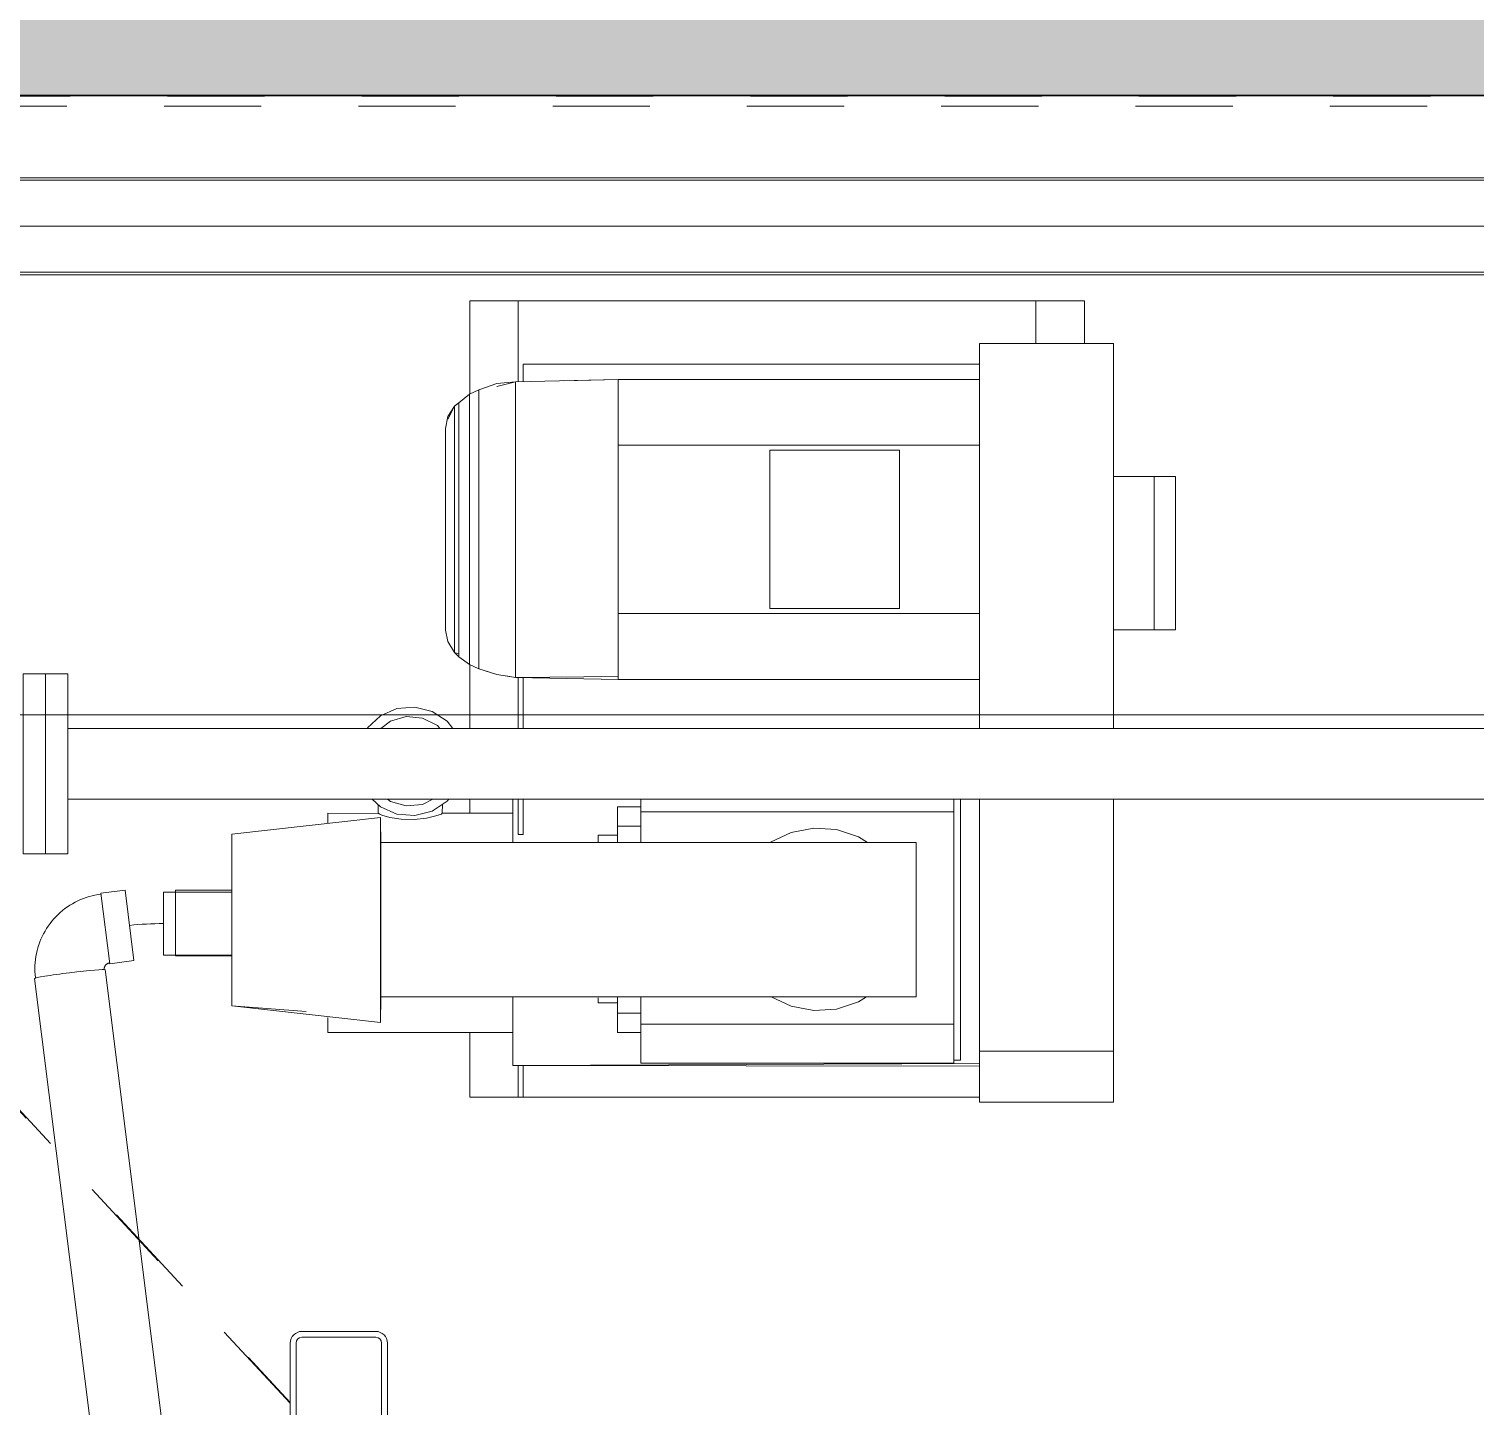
# Model space of a CAD drawing. Header units: metres. Extents: x -3 to 175, y -5 to 18.
# Drawn here: x 25.878 to 27.367, y 5.218 to 6.636 of the extents above; entities that cross this region are included whole.
import ezdxf

# ---------------------------------------------------------------- set-up
doc = ezdxf.new("R2010")
doc.units = ezdxf.units.M
doc.linetypes.add('Basculante', pattern=[0.003969, 0.002381, -0.001587])
for name, color, linetype, lineweight in [('A-GENM', 7, 'Continuous', 9), ('A-WALL-PATT', 7, 'Continuous', 35), ('E-CABL-TRAY', 7, 'Continuous', 9), ('E-CABL-TRAY-CNTR', 7, 'Continuous', 9), ('G-ANNO-SYMB', 7, 'Continuous', 9), ('I-WALL', 7, 'Continuous', 9), ('M-EQPM', 7, 'Continuous', 9), ('P-PIPE', 7, 'Continuous', 9), ('P-PIPE-CNTR', 7, 'Continuous', 9), ('S-COLS', 7, 'Continuous', 9)]:
    doc.layers.add(name, color=color, linetype=linetype, lineweight=lineweight)

# ---------------------------------------------------------------- blocks, each defined once
blk = doc.blocks.new('M_Estanque Alimentación - M_Estanque Alimentación-2947143-N-Estancos')
at = {"layer": 'A-GENM', "color": 9, "linetype": 'Basculante', "true_color": 0xc0c0c0}
for p, q in [((-2.6838, 2.3255), (-2.6838, -2.378)), ((-2.6738, -2.378), (-2.6738, 2.3255)), ((-2.5594, -2.378), (-1.3389, -1.2481)), ((-1.3381, -1.2481), (-2.5586, -2.378))]:
    blk.add_line(p, q, dxfattribs=at)
blk = doc.blocks.new('Bomba Omega - Bomba Omega-V19-N-Estancos')
at = {"layer": 'M-EQPM'}
for p, q in [((-0.1215, 0.2879), (-0.1215, 0.3841)), ((-0.0715, 0.3841), (-0.1215, 0.3841)), ((-0.1215, 0.2879), (-0.1215, 0.3841)), ((-0.0715, 0.3841), (-0.1215, 0.3841)), ((0.4612, 0.3841), (-0.0715, 0.3841)), ((-0.0715, 0.3841), (-0.0715, 0.3006)), ((-0.0715, 0.3006), (-0.0715, 0.3841)), ((-0.0715, 0.3841), (0.4612, 0.3841)), ((0.4612, 0.3841), (0.4612, 0.3401)), ((0.4612, 0.3401), (0.4612, 0.3841)), ((0.4612, 0.3841), (0.5112, 0.3841)), ((0.5112, 0.3841), (0.4612, 0.3841)), ((0.5112, 0.3401), (0.5112, 0.3841)), ((0.5112, 0.3401), (0.5112, 0.3841)), ((0.5412, 0.3401), (0.4032, 0.3401)), ((0.4032, 0.3401), (0.4032, -0.0562)), ((0.4032, 0.3401), (0.5412, 0.3401)), ((0.4032, 0.3401), (0.4032, -0.0562)), ((0.5412, 0.3401), (0.5412, -0.0562)), ((0.5412, 0.3401), (0.5412, -0.0562)), ((0.4032, 0.3188), (-0.0665, 0.3188)), ((-0.0665, 0.3188), (-0.0665, 0.3005)), ((-0.0665, 0.3188), (-0.0665, 0.3005)), ((0.4032, 0.3188), (-0.0665, 0.3188)), ((-0.0937, 0.2989), (-0.1122, 0.2923)), ((-0.0937, 0.2989), (-0.0742, 0.3006)), ((-0.0742, 0.3006), (-0.0937, 0.2989)), ((-0.0742, 0.3006), (-0.0937, 0.2958)), ((-0.0937, 0.2958), (-0.0742, 0.3006)), ((0.0312, 0.3032), (-0.0742, 0.3006)), ((-0.0742, 0.3006), (-0.0742, 0.2943)), ((-0.0742, 0.3006), (-0.0742, 0.2943)), ((-0.0247, 0.3018), (0.0312, 0.3032)), ((0.0312, 0.3002), (0.0312, 0.3032)), ((0.0312, 0.3032), (0.0312, 0.3002)), ((0.4032, 0.3031), (0.0312, 0.3032)), ((0.0312, 0.2916), (0.0312, 0.3002)), ((0.0312, 0.3002), (0.0312, 0.2916)), ((-0.1328, 0.2791), (-0.1216, 0.2879)), ((-0.1328, 0.2791), (-0.1216, 0.2879)), ((-0.1216, 0.2879), (-0.1122, 0.2923)), ((-0.1216, 0.2848), (-0.1216, 0.2879)), ((-0.1216, 0.2848), (-0.1216, 0.2879)), ((-0.1216, 0.2758), (-0.1216, 0.2848)), ((-0.1216, 0.2758), (-0.1216, 0.2848)), ((-0.1122, 0.2892), (-0.1122, 0.2923)), ((-0.1122, 0.2892), (-0.1122, 0.2923)), ((-0.1122, 0.2799), (-0.1122, 0.2892)), ((-0.1122, 0.2799), (-0.1122, 0.2892)), ((-0.0742, 0.2943), (-0.0742, 0.2822)), ((-0.0742, 0.2943), (-0.0742, 0.2822)), ((0.0312, 0.2775), (0.0312, 0.2916)), ((0.0312, 0.2916), (0.0312, 0.2775)), ((-0.137, 0.2756), (-0.144, 0.265)), ((-0.137, 0.2756), (-0.144, 0.265)), ((-0.137, 0.2756), (-0.144, 0.2622)), ((-0.144, 0.2622), (-0.137, 0.2756)), ((-0.137, 0.2756), (-0.1328, 0.2791)), ((-0.1347, 0.2775), (-0.137, 0.2756)), ((-0.137, 0.2724), (-0.137, 0.2756)), ((-0.137, 0.2756), (-0.137, 0.2724)), ((-0.137, 0.263), (-0.137, 0.2724)), ((-0.137, 0.2724), (-0.137, 0.263)), ((-0.1328, 0.2791), (-0.1328, 0.273)), ((-0.1328, 0.273), (-0.1328, 0.2791)), ((-0.1328, 0.273), (-0.1328, 0.2611)), ((-0.1328, 0.2611), (-0.1328, 0.273)), ((-0.1216, 0.2613), (-0.1216, 0.2758)), ((-0.1216, 0.2613), (-0.1216, 0.2758)), ((-0.1122, 0.2649), (-0.1122, 0.2799)), ((-0.1122, 0.2649), (-0.1122, 0.2799)), ((-0.0742, 0.2822), (-0.0742, 0.2645)), ((-0.0742, 0.2822), (-0.0742, 0.2645)), ((0.0312, 0.2585), (0.0312, 0.2775)), ((0.0312, 0.2775), (0.0312, 0.2585)), ((-0.144, 0.265), (-0.1464, 0.2525)), ((-0.137, 0.2479), (-0.137, 0.263)), ((-0.137, 0.263), (-0.137, 0.2479)), ((-0.1328, 0.2611), (-0.1328, 0.2439)), ((-0.1328, 0.2439), (-0.1328, 0.2611)), ((-0.1216, 0.2418), (-0.1216, 0.2613)), ((-0.1216, 0.2418), (-0.1216, 0.2613)), ((-0.1122, 0.2448), (-0.1122, 0.2649)), ((-0.1122, 0.2448), (-0.1122, 0.2649)), ((-0.0742, 0.2645), (-0.0742, 0.2421)), ((-0.0742, 0.2645), (-0.0742, 0.2421)), ((0.0312, 0.2353), (0.0312, 0.2585)), ((0.0312, 0.2585), (0.0312, 0.2353)), ((-0.1464, 0.2495), (-0.1464, 0.2525)), ((-0.1464, 0.2525), (-0.1464, 0.2495)), ((-0.1464, 0.2495), (-0.1464, 0.2406)), ((-0.1464, 0.2495), (-0.1464, 0.2406)), ((-0.1464, 0.2406), (-0.1464, 0.2264)), ((-0.1464, 0.2406), (-0.1464, 0.2264)), ((-0.137, 0.2278), (-0.137, 0.2479)), ((-0.137, 0.2479), (-0.137, 0.2278)), ((-0.1328, 0.2439), (-0.1328, 0.2223)), ((-0.1328, 0.2223), (-0.1328, 0.2439)), ((-0.1216, 0.2183), (-0.1216, 0.2418)), ((-0.1216, 0.2183), (-0.1216, 0.2418)), ((-0.1122, 0.2205), (-0.1122, 0.2448)), ((-0.1122, 0.2205), (-0.1122, 0.2448)), ((-0.0742, 0.2421), (-0.0742, 0.2159)), ((-0.0742, 0.2421), (-0.0742, 0.2159)), ((-0.1464, 0.2264), (-0.1464, 0.2077)), ((-0.1464, 0.2264), (-0.1464, 0.2077)), ((-0.137, 0.2038), (-0.137, 0.2278)), ((-0.137, 0.2278), (-0.137, 0.2038)), ((0.0312, 0.2353), (0.4032, 0.2353)), ((0.4032, 0.2353), (0.0312, 0.2353)), ((0.0312, 0.2353), (0.0312, 0.2084)), ((0.0312, 0.2353), (0.0312, 0.2084)), ((0.3209, 0.2304), (0.1874, 0.2304)), ((0.1874, 0.2304), (0.1874, 0.0673)), ((0.3209, 0.2304), (0.1874, 0.2304)), ((0.1874, 0.0673), (0.1874, 0.2304)), ((0.3209, 0.0673), (0.3209, 0.2304)), ((0.3209, 0.0673), (0.3209, 0.2304)), ((-0.1328, 0.2223), (-0.1328, 0.1973)), ((-0.1328, 0.1973), (-0.1328, 0.2223)), ((-0.1216, 0.1917), (-0.1216, 0.2183)), ((-0.1216, 0.1917), (-0.1216, 0.2183)), ((-0.1122, 0.1931), (-0.1122, 0.2205)), ((-0.1122, 0.1931), (-0.1122, 0.2205)), ((-0.0742, 0.2159), (-0.0742, 0.187)), ((-0.0742, 0.2159), (-0.0742, 0.187)), ((0.0312, 0.2084), (0.0312, 0.1792)), ((0.0312, 0.2084), (0.0312, 0.1792)), ((-0.1464, 0.2077), (-0.1464, 0.1855)), ((-0.1464, 0.2077), (-0.1464, 0.1855)), ((-0.137, 0.177), (-0.137, 0.2038)), ((-0.137, 0.2038), (-0.137, 0.177)), ((-0.1328, 0.1973), (-0.1328, 0.1699)), ((-0.1328, 0.1699), (-0.1328, 0.1973)), ((0.5832, 0.203), (0.5412, 0.203)), ((0.5412, 0.203), (0.5832, 0.203)), ((0.5832, 0.203), (0.5832, 0.0454)), ((0.5832, 0.203), (0.6049, 0.203)), ((0.6049, 0.203), (0.5832, 0.203)), ((0.5832, 0.0454), (0.5832, 0.203)), ((0.6049, 0.203), (0.6049, 0.0454)), ((0.6049, 0.0454), (0.6049, 0.203)), ((-0.1464, 0.1855), (-0.1464, 0.1612)), ((-0.1464, 0.1855), (-0.1464, 0.1612)), ((-0.1216, 0.1633), (-0.1216, 0.1917)), ((-0.1216, 0.1633), (-0.1216, 0.1917)), ((-0.1122, 0.1637), (-0.1122, 0.1931)), ((-0.1122, 0.1637), (-0.1122, 0.1931)), ((-0.0742, 0.187), (-0.0742, 0.1565)), ((-0.0742, 0.187), (-0.0742, 0.1565)), ((0.0312, 0.1792), (0.0312, 0.1487)), ((0.0312, 0.1792), (0.0312, 0.1487)), ((-0.137, 0.1487), (-0.137, 0.177)), ((-0.137, 0.177), (-0.137, 0.1487)), ((-0.1328, 0.1699), (-0.1328, 0.1416)), ((-0.1328, 0.1416), (-0.1328, 0.1699)), ((-0.1464, 0.1612), (-0.1464, 0.1362)), ((-0.1464, 0.1612), (-0.1464, 0.1362)), ((-0.1216, 0.1342), (-0.1216, 0.1633)), ((-0.1216, 0.1342), (-0.1216, 0.1633)), ((-0.1122, 0.1337), (-0.1122, 0.1637)), ((-0.1122, 0.1337), (-0.1122, 0.1637)), ((-0.0742, 0.1565), (-0.0742, 0.1256)), ((-0.0742, 0.1565), (-0.0742, 0.1256)), ((-0.1464, 0.1119), (-0.1464, 0.1362)), ((-0.1464, 0.1362), (-0.1464, 0.1119)), ((-0.137, 0.1205), (-0.137, 0.1487)), ((-0.137, 0.1487), (-0.137, 0.1205)), ((-0.1328, 0.1416), (-0.1328, 0.1137)), ((-0.1328, 0.1137), (-0.1328, 0.1416)), ((-0.1216, 0.1057), (-0.1216, 0.1342)), ((-0.1216, 0.1057), (-0.1216, 0.1342)), ((0.0312, 0.1487), (0.0312, 0.1183)), ((0.0312, 0.1183), (0.0312, 0.1487)), ((-0.137, 0.0937), (-0.137, 0.1205)), ((-0.137, 0.1205), (-0.137, 0.0937)), ((-0.1122, 0.1043), (-0.1122, 0.1337)), ((-0.1122, 0.1043), (-0.1122, 0.1337)), ((-0.0742, 0.1256), (-0.0742, 0.0957)), ((-0.0742, 0.1256), (-0.0742, 0.0957)), ((-0.1464, 0.0898), (-0.1464, 0.1119)), ((-0.1464, 0.0898), (-0.1464, 0.1119)), ((-0.1328, 0.1137), (-0.1328, 0.0873)), ((-0.1328, 0.0873), (-0.1328, 0.1137)), ((-0.1216, 0.0792), (-0.1216, 0.1057)), ((-0.1216, 0.0792), (-0.1216, 0.1057)), ((-0.1122, 0.0769), (-0.1122, 0.1043)), ((-0.1122, 0.0769), (-0.1122, 0.1043)), ((0.0312, 0.1183), (0.0312, 0.089)), ((0.0312, 0.089), (0.0312, 0.1183)), ((-0.1464, 0.0711), (-0.1464, 0.0898)), ((-0.1464, 0.0711), (-0.1464, 0.0898)), ((-0.137, 0.0696), (-0.137, 0.0937)), ((-0.137, 0.0937), (-0.137, 0.0696)), ((-0.0742, 0.0957), (-0.0742, 0.068)), ((-0.0742, 0.0957), (-0.0742, 0.068)), ((-0.1328, 0.0873), (-0.1328, 0.0639)), ((-0.1328, 0.0639), (-0.1328, 0.0873)), ((-0.1216, 0.0556), (-0.1216, 0.0792)), ((-0.1216, 0.0556), (-0.1216, 0.0792)), ((-0.1122, 0.0526), (-0.1122, 0.0769)), ((-0.1122, 0.0526), (-0.1122, 0.0769)), ((0.0312, 0.089), (0.0312, 0.0621)), ((0.0312, 0.0621), (0.0312, 0.089)), ((-0.1464, 0.0569), (-0.1464, 0.0711)), ((-0.1464, 0.0569), (-0.1464, 0.0711)), ((-0.137, 0.0496), (-0.137, 0.0696)), ((-0.137, 0.0696), (-0.137, 0.0496)), ((-0.1328, 0.0639), (-0.1328, 0.0444)), ((-0.1328, 0.0444), (-0.1328, 0.0639)), ((-0.0742, 0.068), (-0.0742, 0.0436)), ((-0.0742, 0.068), (-0.0742, 0.0436)), ((0.0312, 0.0621), (0.4032, 0.0621)), ((0.4032, 0.0621), (0.0312, 0.0621)), ((0.0312, 0.0621), (0.0312, 0.039)), ((0.0312, 0.0621), (0.0312, 0.039)), ((0.1874, 0.0673), (0.3209, 0.0673)), ((0.3209, 0.0673), (0.1874, 0.0673)), ((-0.1464, 0.048), (-0.1464, 0.0569)), ((-0.1464, 0.048), (-0.1464, 0.0569)), ((-0.1464, 0.048), (-0.1464, 0.045)), ((-0.1464, 0.045), (-0.1464, 0.048)), ((-0.144, 0.0332), (-0.1464, 0.045)), ((-0.144, 0.0332), (-0.1464, 0.045)), ((-0.137, 0.0344), (-0.137, 0.0496)), ((-0.137, 0.0496), (-0.137, 0.0344)), ((-0.1216, 0.0362), (-0.1216, 0.0556)), ((-0.1216, 0.0362), (-0.1216, 0.0556)), ((-0.1122, 0.0325), (-0.1122, 0.0526)), ((-0.1122, 0.0325), (-0.1122, 0.0526)), ((0.5832, 0.0454), (0.5412, 0.0454)), ((0.5832, 0.0454), (0.5412, 0.0454)), ((0.6049, 0.0454), (0.5832, 0.0454)), ((0.6049, 0.0454), (0.5832, 0.0454)), ((-0.144, 0.0332), (-0.137, 0.0219)), ((-0.137, 0.0219), (-0.144, 0.0332)), ((-0.137, 0.0251), (-0.137, 0.0344)), ((-0.137, 0.0344), (-0.137, 0.0251)), ((-0.1328, 0.0444), (-0.1328, 0.0298)), ((-0.1328, 0.0298), (-0.1328, 0.0444)), ((-0.1216, 0.0216), (-0.1216, 0.0362)), ((-0.1216, 0.0216), (-0.1216, 0.0362)), ((-0.1122, 0.0175), (-0.1122, 0.0325)), ((-0.1122, 0.0175), (-0.1122, 0.0325)), ((-0.0742, 0.0436), (-0.0742, 0.0235)), ((-0.0742, 0.0436), (-0.0742, 0.0235)), ((0.0312, 0.039), (0.0312, 0.02)), ((0.0312, 0.039), (0.0312, 0.02)), ((-0.137, 0.0251), (-0.137, 0.0219)), ((-0.137, 0.0251), (-0.137, 0.0219)), ((-0.137, 0.0219), (-0.1328, 0.0176)), ((-0.137, 0.0219), (-0.1328, 0.0176)), ((-0.137, 0.0219), (-0.1328, 0.0207)), ((-0.1328, 0.0207), (-0.137, 0.0219)), ((-0.1328, 0.0207), (-0.1328, 0.0298)), ((-0.1328, 0.0207), (-0.1328, 0.0298)), ((-0.1328, 0.0176), (-0.1328, 0.0207)), ((-0.1328, 0.0176), (-0.1328, 0.0207)), ((-0.1216, 0.0096), (-0.1328, 0.0176)), ((-0.1216, 0.0126), (-0.1216, 0.0216)), ((-0.1216, 0.0126), (-0.1216, 0.0216)), ((-0.1122, 0.0083), (-0.1122, 0.0175)), ((-0.1122, 0.0083), (-0.1122, 0.0175)), ((-0.0742, 0.0235), (-0.0742, 0.0085)), ((-0.0742, 0.0235), (-0.0742, 0.0085)), ((0.0312, 0.02), (0.0312, 0.0059)), ((0.0312, 0.02), (0.0312, 0.0059)), ((-0.1216, 0.0096), (-0.1216, 0.0126)), ((-0.1216, 0.0096), (-0.1216, 0.0126)), ((-0.1216, 0.0096), (-0.1122, 0.0051)), ((-0.1216, 0.0096), (-0.1122, 0.0051)), ((-0.1215, -0.0562), (-0.1215, 0.0096)), ((-0.1215, -0.0562), (-0.1215, 0.0096)), ((-0.1122, 0.0051), (-0.1122, 0.0083)), ((-0.1122, 0.0051), (-0.1122, 0.0083)), ((-0.0937, -0.0007), (-0.1122, 0.0051)), ((-0.1022, 0.002), (-0.1122, 0.0051)), ((-0.0742, -0.0008), (-0.0742, 0.0085)), ((-0.0742, 0.0085), (-0.0742, -0.0008)), ((0.0312, 0.0059), (0.0312, -0.0028)), ((0.0312, -0.0028), (0.0312, 0.0059)), ((-0.0937, -0.0007), (-0.0742, -0.0039)), ((-0.0742, -0.0039), (-0.0844, -0.0022)), ((-0.0742, -0.0008), (-0.0742, -0.0039)), ((-0.0742, -0.0008), (-0.0742, -0.0039)), ((-0.0742, -0.0039), (0.0312, -0.0028)), ((0.0312, -0.0028), (-0.0742, -0.0039)), ((-0.0742, -0.0039), (0.0312, -0.0057)), ((-0.0742, -0.0039), (0.0312, -0.0057)), ((-0.0715, -0.0039), (-0.0715, -0.0562)), ((-0.0715, -0.0562), (-0.0715, -0.0039)), ((-0.0665, -0.0038), (-0.0665, -0.0562)), ((-0.0665, -0.0562), (-0.0665, -0.0038)), ((0.0312, -0.0028), (0.0312, -0.0057)), ((0.0312, -0.0057), (0.0312, -0.0028)), ((0.4032, -0.0057), (0.0312, -0.0057)), ((-0.2268, -0.0557), (-0.2133, -0.0432)), ((-0.2133, -0.0432), (-0.2268, -0.0557)), ((-0.2133, -0.0432), (-0.1964, -0.0358)), ((-0.1964, -0.0358), (-0.2133, -0.0432)), ((-0.1869, -0.0441), (-0.2032, -0.0487)), ((-0.2032, -0.0487), (-0.1869, -0.0441)), ((-0.1964, -0.0358), (-0.178, -0.0343)), ((-0.178, -0.0343), (-0.1964, -0.0358)), ((-0.17, -0.0457), (-0.1869, -0.0441)), ((-0.1869, -0.0441), (-0.17, -0.0457)), ((-0.178, -0.0343), (-0.1601, -0.0388)), ((-0.1601, -0.0388), (-0.178, -0.0343)), ((-0.1601, -0.0388), (-0.1447, -0.0489)), ((-0.1447, -0.0489), (-0.1601, -0.0388)), ((-0.2032, -0.0487), (-0.2131, -0.0562)), ((-0.2131, -0.0562), (-0.2032, -0.0487)), ((-0.1548, -0.0532), (-0.17, -0.0457)), ((-0.17, -0.0457), (-0.1548, -0.0532)), ((-0.1521, -0.0562), (-0.1548, -0.0532)), ((-0.1548, -0.0532), (-0.1521, -0.0562)), ((-0.1447, -0.0489), (-0.139, -0.0562)), ((-0.139, -0.0562), (-0.1447, -0.0489)), ((-0.2133, -0.137), (-0.2219, -0.129)), ((-0.2219, -0.129), (-0.2133, -0.137)), ((-0.2061, -0.1292), (-0.2032, -0.1314)), ((-0.2061, -0.1292), (-0.2032, -0.1314)), ((-0.2032, -0.1314), (-0.1869, -0.1361)), ((-0.2032, -0.1314), (-0.1869, -0.1361)), ((-0.17, -0.1345), (-0.1594, -0.1292)), ((-0.17, -0.1345), (-0.1594, -0.1292)), ((-0.1447, -0.1313), (-0.1601, -0.1414)), ((-0.1601, -0.1414), (-0.1447, -0.1313)), ((-0.1431, -0.1292), (-0.1447, -0.1313)), ((-0.1447, -0.1313), (-0.1431, -0.1292)), ((-0.1215, -0.1436), (-0.1215, -0.1292)), ((-0.1215, -0.1436), (-0.1215, -0.1292)), ((-0.0771, -0.1292), (-0.0771, -0.136)), ((-0.0771, -0.136), (-0.0771, -0.1292)), ((-0.0715, -0.1292), (-0.0715, -0.1655)), ((-0.0715, -0.1655), (-0.0715, -0.1292)), ((-0.0665, -0.1292), (-0.0665, -0.1655)), ((-0.0665, -0.1655), (-0.0665, -0.1292)), ((0.0548, -0.142), (0.0548, -0.1292)), ((0.0548, -0.1292), (0.0548, -0.142)), ((0.3768, -0.142), (0.3768, -0.1292)), ((0.3768, -0.142), (0.3768, -0.1292)), ((0.3836, -0.3979), (0.3836, -0.1292)), ((0.3836, -0.3979), (0.3836, -0.1292)), ((0.4032, -0.1292), (0.4032, -0.3887)), ((0.4032, -0.1292), (0.4032, -0.3887)), ((0.5412, -0.1292), (0.5412, -0.3887)), ((0.5412, -0.1292), (0.5412, -0.3887)), ((-0.2898, -0.1564), (-0.2132, -0.1479)), ((-0.2676, -0.1467), (-0.2676, -0.1436)), ((-0.2676, -0.1467), (-0.2676, -0.1436)), ((-0.2676, -0.1436), (-0.2144, -0.1438)), ((-0.2676, -0.1467), (-0.2676, -0.154)), ((-0.2676, -0.154), (-0.2676, -0.1467)), ((-0.2157, -0.1439), (-0.2158, -0.1346)), ((-0.212, -0.1455), (-0.2157, -0.1439)), ((-0.2157, -0.1439), (-0.212, -0.1455)), ((-0.1964, -0.1444), (-0.2133, -0.137)), ((-0.2133, -0.137), (-0.1964, -0.1444)), ((-0.2132, -0.1479), (-0.2132, -0.151)), ((-0.2132, -0.1479), (-0.2132, -0.151)), ((-0.2037, -0.1478), (-0.212, -0.1455)), ((-0.212, -0.1455), (-0.2037, -0.1478)), ((-0.1919, -0.1497), (-0.2037, -0.1478)), ((-0.2037, -0.1478), (-0.1919, -0.1497)), ((-0.178, -0.1459), (-0.1964, -0.1444)), ((-0.1964, -0.1444), (-0.178, -0.1459)), ((-0.1869, -0.1361), (-0.17, -0.1345)), ((-0.1869, -0.1361), (-0.17, -0.1345)), ((-0.1661, -0.1487), (-0.1787, -0.15)), ((-0.1661, -0.1487), (-0.1787, -0.15)), ((-0.1601, -0.1414), (-0.178, -0.1459)), ((-0.178, -0.1459), (-0.1601, -0.1414)), ((-0.1562, -0.1464), (-0.1661, -0.1487)), ((-0.1562, -0.1464), (-0.1661, -0.1487)), ((-0.1505, -0.1444), (-0.1562, -0.1464)), ((-0.1562, -0.1464), (-0.1505, -0.1444)), ((-0.1497, -0.1436), (-0.1505, -0.1444)), ((-0.1505, -0.1444), (-0.1497, -0.1436)), ((-0.1494, -0.1347), (-0.1497, -0.1436)), ((-0.1497, -0.1436), (-0.0771, -0.1436)), ((-0.0771, -0.136), (-0.0771, -0.1554)), ((-0.0771, -0.1554), (-0.0771, -0.136)), ((0.0548, -0.1368), (0.0308, -0.1368)), ((0.0308, -0.1395), (0.0308, -0.1368)), ((0.0308, -0.1368), (0.0548, -0.1368)), ((0.0308, -0.1368), (0.0308, -0.1395)), ((0.0308, -0.1468), (0.0308, -0.1395)), ((0.0308, -0.1468), (0.0308, -0.1395)), ((0.0308, -0.1568), (0.0308, -0.1468)), ((0.0308, -0.1568), (0.0308, -0.1468)), ((0.3768, -0.142), (0.0548, -0.142)), ((0.0548, -0.142), (0.0548, -0.1736)), ((0.0548, -0.142), (0.3768, -0.142)), ((0.0548, -0.142), (0.0548, -0.1736)), ((0.3768, -0.142), (0.3768, -0.3609)), ((0.3768, -0.142), (0.3768, -0.3609)), ((-0.3665, -0.165), (-0.2898, -0.1564)), ((-0.2132, -0.16), (-0.2132, -0.151)), ((-0.213, -0.1736), (-0.2132, -0.151)), ((-0.213, -0.1736), (-0.2132, -0.151)), ((-0.213, -0.1736), (-0.2132, -0.151)), ((-0.2132, -0.151), (-0.2132, -0.16)), ((-0.2132, -0.151), (-0.213, -0.1736)), ((-0.2132, -0.1744), (-0.2132, -0.16)), ((-0.2132, -0.1744), (-0.2132, -0.16)), ((-0.1787, -0.15), (-0.1919, -0.1497)), ((-0.1919, -0.1497), (-0.1787, -0.15)), ((-0.0771, -0.1736), (-0.0771, -0.1554)), ((-0.0771, -0.1736), (-0.0771, -0.1554)), ((0.0548, -0.1568), (0.0308, -0.1568)), ((0.0308, -0.1736), (0.0308, -0.1568)), ((0.0308, -0.1568), (0.0548, -0.1568)), ((0.0308, -0.1736), (0.0308, -0.1568)), ((0.1881, -0.1734), (0.2095, -0.1634)), ((0.2095, -0.1634), (0.1881, -0.1734)), ((0.2095, -0.1634), (0.2326, -0.159)), ((0.2326, -0.159), (0.2095, -0.1634)), ((0.2326, -0.159), (0.2561, -0.1604)), ((0.2561, -0.1604), (0.2326, -0.159)), ((0.2561, -0.1604), (0.2786, -0.1677)), ((0.2786, -0.1677), (0.2561, -0.1604)), ((-0.3665, -0.168), (-0.3665, -0.165)), ((-0.3665, -0.165), (-0.3665, -0.168)), ((-0.3665, -0.168), (-0.3665, -0.1769)), ((-0.3665, -0.168), (-0.3665, -0.1769)), ((-0.3665, -0.1769), (-0.3665, -0.1909)), ((-0.3665, -0.1769), (-0.3665, -0.1909)), ((-0.2132, -0.1935), (-0.2132, -0.1744)), ((-0.2132, -0.1935), (-0.2132, -0.1744)), ((-0.213, -0.1765), (-0.213, -0.1736)), ((-0.213, -0.1765), (-0.213, -0.1736)), ((0.338, -0.1736), (-0.213, -0.1736)), ((-0.213, -0.1765), (-0.213, -0.1852)), ((-0.213, -0.1852), (-0.213, -0.1765)), ((-0.0665, -0.1655), (-0.0715, -0.1655)), ((-0.0665, -0.1655), (-0.0715, -0.1655)), ((0.0308, -0.1663), (0.0108, -0.1663)), ((0.0108, -0.1677), (0.0108, -0.1663)), ((0.0108, -0.1663), (0.0308, -0.1663)), ((0.0108, -0.1663), (0.0108, -0.1677)), ((0.0108, -0.1713), (0.0108, -0.1677)), ((0.0108, -0.1713), (0.0108, -0.1677)), ((0.0108, -0.1736), (0.0108, -0.1713)), ((0.0108, -0.1736), (0.0108, -0.1713)), ((0.2786, -0.1677), (0.2878, -0.1736)), ((0.2878, -0.1736), (0.2786, -0.1677)), ((0.338, -0.1736), (0.338, -0.1765)), ((0.338, -0.1765), (0.338, -0.1736)), ((0.338, -0.1765), (0.338, -0.1852)), ((0.338, -0.1765), (0.338, -0.1852)), ((-0.3665, -0.1909), (-0.3665, -0.2092)), ((-0.3665, -0.1909), (-0.3665, -0.2092)), ((-0.2132, -0.216), (-0.2132, -0.1935)), ((-0.2132, -0.216), (-0.2132, -0.1935)), ((-0.213, -0.1852), (-0.213, -0.1989)), ((-0.213, -0.1989), (-0.213, -0.1852)), ((0.338, -0.1852), (0.338, -0.1989)), ((0.338, -0.1989), (0.338, -0.1852)), ((-0.213, -0.1989), (-0.213, -0.2167)), ((-0.213, -0.2167), (-0.213, -0.1989)), ((0.338, -0.1989), (0.338, -0.2167)), ((0.338, -0.1989), (0.338, -0.2167)), ((-0.4242, -0.2227), (-0.4242, -0.2257)), ((-0.4242, -0.2257), (-0.4242, -0.2227)), ((-0.3665, -0.2227), (-0.4242, -0.2227)), ((-0.3665, -0.2092), (-0.3665, -0.2305)), ((-0.3665, -0.2092), (-0.3665, -0.2305)), ((-0.2132, -0.2407), (-0.2132, -0.216)), ((-0.2132, -0.2407), (-0.2132, -0.216)), ((-0.213, -0.2167), (-0.213, -0.2372)), ((-0.213, -0.2372), (-0.213, -0.2167)), ((0.338, -0.2167), (0.338, -0.2372)), ((0.338, -0.2372), (0.338, -0.2167)), ((-0.3665, -0.2247), (-0.4368, -0.2247)), ((-0.4368, -0.2247), (-0.4368, -0.2897)), ((-0.4242, -0.2257), (-0.4242, -0.234)), ((-0.4242, -0.2257), (-0.4242, -0.234)), ((-0.4242, -0.234), (-0.4242, -0.2463)), ((-0.4242, -0.2463), (-0.4242, -0.234)), ((-0.3665, -0.2305), (-0.3665, -0.2534)), ((-0.3665, -0.2305), (-0.3665, -0.2534)), ((-0.213, -0.2372), (-0.213, -0.2589)), ((-0.213, -0.2589), (-0.213, -0.2372)), ((0.338, -0.2372), (0.338, -0.2589)), ((0.338, -0.2372), (0.338, -0.2589)), ((-0.4242, -0.2463), (-0.4242, -0.2604)), ((-0.4242, -0.2604), (-0.4242, -0.2463)), ((-0.2132, -0.2662), (-0.2132, -0.2407)), ((-0.2132, -0.2662), (-0.2132, -0.2407)), ((-0.4242, -0.2604), (-0.4242, -0.2739)), ((-0.4242, -0.2739), (-0.4242, -0.2604)), ((-0.3665, -0.2534), (-0.3665, -0.2763)), ((-0.3665, -0.2763), (-0.3665, -0.2534)), ((-0.2132, -0.2909), (-0.2132, -0.2662)), ((-0.2132, -0.2909), (-0.2132, -0.2662)), ((-0.213, -0.2589), (-0.213, -0.2802)), ((-0.213, -0.2802), (-0.213, -0.2589)), ((0.338, -0.2589), (0.338, -0.2802)), ((0.338, -0.2802), (0.338, -0.2589)), ((-0.4242, -0.2739), (-0.4242, -0.2845)), ((-0.4242, -0.2845), (-0.4242, -0.2739)), ((-0.3665, -0.2763), (-0.3665, -0.2977)), ((-0.3665, -0.2977), (-0.3665, -0.2763)), ((-0.213, -0.2802), (-0.213, -0.2995)), ((-0.213, -0.2995), (-0.213, -0.2802)), ((0.338, -0.2802), (0.338, -0.2995)), ((0.338, -0.2802), (0.338, -0.2995)), ((-0.4368, -0.2897), (-0.3665, -0.2897)), ((-0.4242, -0.2845), (-0.4242, -0.2903)), ((-0.4242, -0.2903), (-0.4242, -0.2845)), ((-0.3665, -0.2903), (-0.4242, -0.2903)), ((-0.3665, -0.2977), (-0.3665, -0.316)), ((-0.3665, -0.316), (-0.3665, -0.2977)), ((-0.2132, -0.3134), (-0.2132, -0.2909)), ((-0.2132, -0.3134), (-0.2132, -0.2909)), ((-0.213, -0.2995), (-0.213, -0.3154)), ((-0.213, -0.3154), (-0.213, -0.2995)), ((0.338, -0.2995), (0.338, -0.3154)), ((0.338, -0.3154), (0.338, -0.2995)), ((-0.3665, -0.316), (-0.3665, -0.33)), ((-0.3665, -0.33), (-0.3665, -0.316)), ((-0.2132, -0.3324), (-0.2132, -0.3134)), ((-0.2132, -0.3324), (-0.2132, -0.3134)), ((-0.213, -0.3154), (-0.213, -0.3267)), ((-0.213, -0.3267), (-0.213, -0.3154)), ((-0.213, -0.3267), (-0.213, -0.3326)), ((-0.213, -0.3326), (-0.213, -0.3267)), ((0.338, -0.3154), (0.338, -0.3267)), ((0.338, -0.3154), (0.338, -0.3267)), ((0.338, -0.3267), (0.338, -0.3326)), ((0.338, -0.3326), (0.338, -0.3267)), ((-0.3665, -0.33), (-0.3665, -0.3389)), ((-0.3665, -0.3389), (-0.3665, -0.33)), ((-0.3665, -0.3389), (-0.3665, -0.3419)), ((-0.3665, -0.3419), (-0.3665, -0.3389)), ((-0.2898, -0.3476), (-0.3665, -0.3419)), ((-0.2898, -0.3476), (-0.3665, -0.3419)), ((-0.3665, -0.3419), (-0.2898, -0.3504)), ((-0.2898, -0.3504), (-0.3665, -0.3419)), ((-0.2132, -0.3469), (-0.2132, -0.3324)), ((-0.2132, -0.3469), (-0.2132, -0.3324)), ((-0.213, -0.3326), (-0.2132, -0.359)), ((-0.2132, -0.359), (-0.213, -0.3326)), ((-0.213, -0.3326), (0.338, -0.3326)), ((-0.0771, -0.347), (-0.0771, -0.3326)), ((-0.0771, -0.347), (-0.0771, -0.3326)), ((0.0108, -0.3374), (0.0108, -0.3337)), ((0.0108, -0.3374), (0.0108, -0.3337)), ((0.0108, -0.3387), (0.0108, -0.3374)), ((0.0108, -0.3387), (0.0108, -0.3374)), ((0.0308, -0.3387), (0.0108, -0.3387)), ((0.0108, -0.3387), (0.0308, -0.3387)), ((0.0308, -0.3493), (0.0308, -0.3326)), ((0.0308, -0.3493), (0.0308, -0.3326)), ((0.0548, -0.3326), (0.0548, -0.3609)), ((0.0548, -0.3326), (0.0548, -0.3609)), ((0.2095, -0.3422), (0.1889, -0.3326)), ((0.1889, -0.3326), (0.2095, -0.3422)), ((0.2326, -0.3467), (0.2095, -0.3422)), ((0.2095, -0.3422), (0.2326, -0.3467)), ((0.2786, -0.3379), (0.2561, -0.3452)), ((0.2561, -0.3452), (0.2786, -0.3379)), ((0.287, -0.3326), (0.2786, -0.3379)), ((0.2786, -0.3379), (0.287, -0.3326)), ((-0.2898, -0.3504), (-0.2132, -0.359)), ((-0.2676, -0.3633), (-0.2676, -0.354)), ((-0.2676, -0.354), (-0.2676, -0.3633)), ((-0.2132, -0.3559), (-0.2132, -0.3469)), ((-0.2132, -0.3559), (-0.2132, -0.3469)), ((-0.2132, -0.359), (-0.2132, -0.3559)), ((-0.2132, -0.359), (-0.2132, -0.3559)), ((-0.0771, -0.3686), (-0.0771, -0.347)), ((-0.0771, -0.3686), (-0.0771, -0.347)), ((0.0308, -0.3593), (0.0308, -0.3493)), ((0.0308, -0.3493), (0.0548, -0.3493)), ((0.0548, -0.3493), (0.0308, -0.3493)), ((0.0308, -0.3593), (0.0308, -0.3493)), ((0.2561, -0.3452), (0.2326, -0.3467)), ((0.2326, -0.3467), (0.2561, -0.3452)), ((-0.2676, -0.3694), (-0.2676, -0.3633)), ((-0.2676, -0.3633), (-0.2676, -0.3694)), ((-0.2676, -0.3694), (-0.0771, -0.3694)), ((-0.1215, -0.4359), (-0.1215, -0.3694)), ((-0.1215, -0.4359), (-0.1215, -0.3694)), ((-0.0771, -0.3857), (-0.0771, -0.3686)), ((-0.0771, -0.3857), (-0.0771, -0.3686)), ((0.0308, -0.3666), (0.0308, -0.3593)), ((0.0308, -0.3666), (0.0308, -0.3593)), ((0.0308, -0.3693), (0.0308, -0.3666)), ((0.0308, -0.3693), (0.0308, -0.3666)), ((0.0548, -0.3693), (0.0308, -0.3693)), ((0.0308, -0.3693), (0.0548, -0.3693)), ((0.0548, -0.3762), (0.0548, -0.3609)), ((0.0548, -0.3609), (0.3768, -0.3609)), ((0.3768, -0.3609), (0.0548, -0.3609)), ((0.0548, -0.3609), (0.0548, -0.3762)), ((0.3768, -0.3762), (0.3768, -0.3609)), ((0.3768, -0.3609), (0.3768, -0.3762)), ((-0.0771, -0.3857), (-0.0771, -0.3974)), ((-0.0771, -0.3974), (-0.0771, -0.3857)), ((0.0548, -0.3891), (0.0548, -0.3762)), ((0.0548, -0.3762), (0.0548, -0.3891)), ((0.3768, -0.3891), (0.3768, -0.3762)), ((0.3768, -0.3891), (0.3768, -0.3762)), ((-0.0771, -0.3974), (-0.0771, -0.4034)), ((-0.0771, -0.4034), (-0.0771, -0.3974)), ((0.4032, -0.4014), (-0.0771, -0.4034)), ((0.4032, -0.4014), (-0.0771, -0.4034)), ((0.0548, -0.3978), (0.0548, -0.3891)), ((0.0548, -0.3891), (0.0548, -0.3978)), ((0.0548, -0.4009), (0.0548, -0.3978)), ((0.0548, -0.3978), (0.0548, -0.4009)), ((0.3768, -0.4009), (0.0548, -0.4009)), ((0.0548, -0.4009), (0.3768, -0.4009)), ((0.3768, -0.3978), (0.3768, -0.3891)), ((0.3768, -0.3978), (0.3768, -0.3891)), ((0.3768, -0.4009), (0.3768, -0.3978)), ((0.3768, -0.4009), (0.3768, -0.3978)), ((0.3836, -0.3979), (0.3768, -0.3979)), ((0.3836, -0.3979), (0.3768, -0.3979)), ((0.4032, -0.3887), (0.5412, -0.3887)), ((0.4032, -0.4412), (0.4032, -0.3887)), ((0.4032, -0.3887), (0.5412, -0.3887)), ((0.4032, -0.3887), (0.4032, -0.4412)), ((0.5412, -0.4412), (0.5412, -0.3887)), ((0.5412, -0.4412), (0.5412, -0.3887)), ((-0.0771, -0.4034), (0.4032, -0.4041)), ((0.4032, -0.4041), (-0.0771, -0.4034)), ((-0.0715, -0.4359), (-0.0715, -0.4034)), ((-0.0715, -0.4034), (-0.0715, -0.4359)), ((-0.0665, -0.4359), (-0.0665, -0.4034)), ((-0.0665, -0.4359), (-0.0665, -0.4034)), ((-0.0715, -0.4359), (-0.1215, -0.4359)), ((-0.0715, -0.4359), (-0.1215, -0.4359)), ((-0.0665, -0.4359), (-0.0715, -0.4359)), ((-0.0665, -0.4359), (-0.0715, -0.4359)), ((-0.0665, -0.4359), (0.4032, -0.4359)), ((-0.0665, -0.4359), (0.4032, -0.4359)), ((0.5412, -0.4412), (0.4032, -0.4412)), ((0.4032, -0.4412), (0.5412, -0.4412))]:
    blk.add_line(p, q, dxfattribs=at)
blk = doc.blocks.new('FCA_N_Columna de acero - 100x100mm-V29-N-Estancos')
at = {"layer": 'S-COLS'}
for p, q in [((-0.038, 0.05), (0.038, 0.05)), ((-0.05, -0.038), (-0.05, 0.038)), ((-0.044, 0.038), (-0.044, -0.038)), ((0.038, 0.044), (-0.038, 0.044)), ((0.044, -0.038), (0.044, 0.038)), ((0.05, 0.038), (0.05, -0.038)), ((-0.038, -0.044), (0.038, -0.044)), ((0.038, -0.05), (-0.038, -0.05))]:
    blk.add_line(p, q, dxfattribs=at)
for centre, radius, start, end in [((-0.038, 0.038), 0.012, 90, 180), ((0.038, 0.038), 0.012, 360, 90), ((-0.038, 0.038), 0.006, 90, 180), ((0.038, 0.038), 0.006, 360, 90), ((-0.038, -0.038), 0.012, 180, 270), ((-0.038, -0.038), 0.006, 180, 270), ((0.038, -0.038), 0.012, 270, 360), ((0.038, -0.038), 0.006, 270, 360)]:
    blk.add_arc(centre, radius, start, end, dxfattribs=at)
blk = doc.blocks.new('M_RVR_Codo material - CO - Codo-V36-N-Estancos')
at = {"layer": 'P-PIPE', "flags": 128}
for points in [[(-4.847, 5.7455), (-4.8501, 5.745), (-4.8532, 5.7445), (-4.8562, 5.7438), (-4.8592, 5.7429), (-4.8622, 5.742), (-4.8651, 5.741), (-4.868, 5.7398), (-4.8708, 5.7385), (-4.8736, 5.7371), (-4.8763, 5.7356), (-4.879, 5.734), (-4.8816, 5.7323), (-4.8841, 5.7305), (-4.8865, 5.7286), (-4.8889, 5.7265), (-4.8912, 5.7244), (-4.8934, 5.7222), (-4.8955, 5.72), (-4.8975, 5.7176), (-4.8994, 5.7152), (-4.9013, 5.7126), (-4.903, 5.71), (-4.9046, 5.7074), (-4.9061, 5.7047), (-4.9075, 5.7019), (-4.9088, 5.6991), (-4.91, 5.6962), (-4.911, 5.6933), (-4.9119, 5.6903), (-4.9128, 5.6873), (-4.9135, 5.6843), (-4.914, 5.6812), (-4.9145, 5.6781), (-4.9148, 5.675), (-4.915, 5.6719), (-4.9151, 5.6688), (-4.9151, 5.6657), (-4.9149, 5.6626), (-4.9146, 5.6595), (-4.9145, 5.6587)], [(-4.8437, 5.6676), (-4.8437, 5.6678), (-4.8437, 5.6681), (-4.8437, 5.6683), (-4.8437, 5.6686), (-4.8437, 5.6688), (-4.8437, 5.6691), (-4.8436, 5.6693), (-4.8436, 5.6696), (-4.8435, 5.6698), (-4.8435, 5.6701), (-4.8434, 5.6703), (-4.8433, 5.6705), (-4.8432, 5.6708), (-4.8431, 5.671), (-4.843, 5.6712), (-4.8429, 5.6715), (-4.8428, 5.6717), (-4.8426, 5.6719), (-4.8425, 5.6721), (-4.8423, 5.6723), (-4.8422, 5.6725), (-4.842, 5.6727), (-4.8418, 5.6729), (-4.8416, 5.673), (-4.8414, 5.6732), (-4.8412, 5.6734), (-4.841, 5.6735), (-4.8408, 5.6737), (-4.8406, 5.6738), (-4.8404, 5.6739), (-4.8402, 5.674), (-4.8399, 5.6741), (-4.8397, 5.6742), (-4.8394, 5.6743), (-4.8392, 5.6744), (-4.839, 5.6745), (-4.8387, 5.6745), (-4.8385, 5.6746), (-4.8382, 5.6746), (-4.8381, 5.6746)]]:
    blk.add_lwpolyline(points, dxfattribs=at)
blk = doc.blocks.new('M_Flange - Blind - Steel - Class 300 - Standard-V71-N-Estancos')
at = {"layer": 'P-PIPE'}
for p, q in [((0.0246, 0.0928), (0.0016, 0.0928)), ((0.0016, 0.0928), (0.0016, -0.0928)), ((0.0246, -0.0928), (0.0246, 0.0928)), ((0.0016, -0.0928), (0.0246, -0.0928))]:
    blk.add_line(p, q, dxfattribs=at)
blk = doc.blocks.new('M_Flange - Blind - Steel - Class 300 - Standard-V72-N-Estancos')
at = {"layer": 'P-PIPE'}
for p, q in [((0.0246, 0.0928), (0.0016, 0.0928)), ((0.0016, 0.0928), (0.0016, -0.0928)), ((0.0246, -0.0928), (0.0246, 0.0928)), ((0.0016, -0.0928), (0.0246, -0.0928))]:
    blk.add_line(p, q, dxfattribs=at)

msp = doc.modelspace()

# ---------------------------------------------------------------- hatches: boundary and pattern name
at = {"layer": 'A-WALL-PATT', "lineweight": 9}
h = msp.add_hatch(dxfattribs=at)
h.set_pattern_fill('FP_1', color=256, style=0, pattern_type=2)
h.set_pattern_definition([(50, (30.7992, 0), (0.728738, -0.06376), [0.0762, -0.8382]), (355, (30.7992, 0), (-0.14097, 0.764224), [0.06096, -0.67056]), (100.451, (30.85994, -0.0053), (0.58777, 0.70047), [0.06476, -0.71236]), (46.184, (30.7992, 0.2032), (1.084314, -0.168175), [0.1143, -1.257]), (96.636, (30.8896, 0.1892), (0.94999, 0.98975), [0.09714, -1.069]), (351.184, (30.7992, 0.2032), (0.94969, 0.990147), [0.09144, -1.006]), (21, (30.9008, 0.1524), (0.606457, -0.409065), [0.0762, -0.8382]), (326, (30.9008, 0.1524), (0.247208, 0.73675), [0.06096, -0.67056]), (71.451, (30.95135, 0.1183), (0.85367, 0.327687), [0.06476, -0.71236]), (37.5, (30.7992, 0), (0.0123552, 0.3382243), [0.03353, -0.6289, 0.03353, -0.64719, -0.6731]), (37.5, (30.7992, 0), (0.0123552, 0.3382243), [-1.343, 0.03353, -0.63957]), (7.5, (30.7992, 0), (0.2672815, 0.4007255), [0.03353, -0.35458, 0.03353, -0.61366, -0.25654]), (7.5, (30.7992, 0), (0.2672815, 0.4007255), [-1.035, 0.03353, -0.22301]), (327.5, (30.57264, 0), (0.542363, -0.022921), [0.03353, -0.22047, 0.03353, -0.75895, -1.052]), (327.5, (30.57264, 0), (0.542363, -0.022921), [-1.046, 0.03353, -1.018]), (317.5, (30.47104, 0), (0.592516, 0.101701), [0.03353, -0.29667, 0.03353, -0.49276, -0.74676]), (317.5, (30.47104, 0), (0.592516, 0.101701), [-0.85649, 0.03353, -0.71323])])
h.paths.add_polyline_path([(43.7729, 6.5676), (43.8154, 6.5676), (43.8154, 6.7176), (37.9115, 6.7176), (37.9115, 6.5676), (43.7039, 6.5676)])
h.paths.add_polyline_path([(48.2507, 6.5676), (48.5973, 6.5676), (48.5973, 6.7176), (44.9104, 6.7176), (44.9104, 6.5676), (47.3413, 6.5676)])
h.paths.add_polyline_path([(36.6563, 6.5676), (36.89, 6.5676), (36.89, 6.7176), (36.5454, 6.7176), (36.5454, 6.5676)])
h.paths.add_polyline_path([(35.5196, 6.5676), (35.5254, 6.5676), (35.5254, 6.7176), (29.8397, 6.7176), (29.8397, 6.5676), (34.6102, 6.5676)])
h.paths.add_polyline_path([(28.8131, 6.5676), (28.8397, 6.5676), (28.8397, 6.6301), (28.7397, 6.6301), (28.7397, 6.5676)])
h.paths.add_polyline_path([(28.7297, 6.5676), (28.7297, 6.7176), (24.9936, 6.7176), (24.9936, 6.5676), (28.6994, 6.5676)])
h.paths.add_polyline_path([(28.8131, 6.6551), (28.8397, 6.6551), (28.8397, 6.7176), (28.7397, 6.7176), (28.7397, 6.6551)])

# ---------------------------------------------------------------- linework, layer by layer
at = {"layer": 'E-CABL-TRAY'}
for p, q in [((29.7206, 6.4831), (25.0769, 6.4831)), ((29.7206, 6.4806), (25.0769, 6.4806)), ((29.7206, 6.3857), (25.0769, 6.3857)), ((29.7206, 6.3831), (25.0769, 6.3831))]:
    msp.add_line(p, q, dxfattribs=at)
at = {"layer": 'E-CABL-TRAY-CNTR'}
msp.add_line((29.7206, 6.4331), (25.0769, 6.4331), dxfattribs=at)
at = {"layer": 'G-ANNO-SYMB', "lineweight": 18}
msp.add_line((21.0348, 5.93), (31.4109, 5.93), dxfattribs=at)
at = {"layer": 'I-WALL', "lineweight": 35}
msp.add_line((28.7297, 6.5676), (24.9936, 6.5676), dxfattribs=at)
at = {"layer": 'P-PIPE'}
for p, q in [((28.2763, 5.9161), (25.9182, 5.9161)), ((25.9182, 5.8431), (28.2763, 5.8431)), ((25.977, 5.7494), (25.9521, 5.7463)), ((25.9521, 5.7463), (25.9612, 5.6738)), ((25.9861, 5.677), (25.977, 5.7494)), ((25.9612, 5.6738), (25.9861, 5.677)), ((25.8839, 5.6586), (25.9637, 5.023)), ((26.0362, 5.0321), (25.9564, 5.6677))]:
    msp.add_line(p, q, dxfattribs=at)
for start_param, end_param in [(1.570796, 3.141593), (0, 1.570796)]:
    msp.add_ellipse((25.9201, 5.6631), major_axis=(0.0362, 0.0045), ratio=0.039338, start_param=start_param, end_param=end_param, dxfattribs=at)
at = {"layer": 'P-PIPE-CNTR'}
msp.add_open_spline([(25.9815, 5.7132), (25.9932, 5.7146), (26.0046, 5.7151), (26.0164, 5.7151)], degree=3, dxfattribs=at)

# ---------------------------------------------------------------- block references
at = {"layer": 'A-GENM', "color": 9, "linetype": 'Basculante', "true_color": 0xc0c0c0, "rotation": 269.9999999999997}
msp.add_blockref('M_Estanque Alimentación - M_Estanque Alimentación-2947143-N-Estancos', (27.3951, 3.8831), dxfattribs=at)
at = {"layer": 'M-EQPM'}
msp.add_blockref('Bomba Omega - Bomba Omega-V19-N-Estancos', (26.4532, 5.9723), dxfattribs=at)
at = {"layer": 'P-PIPE', "rotation": 180}
msp.add_blockref('M_Flange - Blind - Steel - Class 300 - Standard-V71-N-Estancos', (25.8968, 5.8796), dxfattribs=at)
at = {"layer": 'P-PIPE'}
for name, p in [('M_Flange - Blind - Steel - Class 300 - Standard-V72-N-Estancos', (25.8936, 5.8796)), ('M_RVR_Codo material - CO - Codo-V36-N-Estancos', (30.7992, 0))]:
    msp.add_blockref(name, p, dxfattribs=at)
at = {"layer": 'S-COLS'}
msp.add_blockref('FCA_N_Columna de acero - 100x100mm-V29-N-Estancos', (26.197, 5.2452), dxfattribs=at)

doc.saveas('drawing.dxf')
